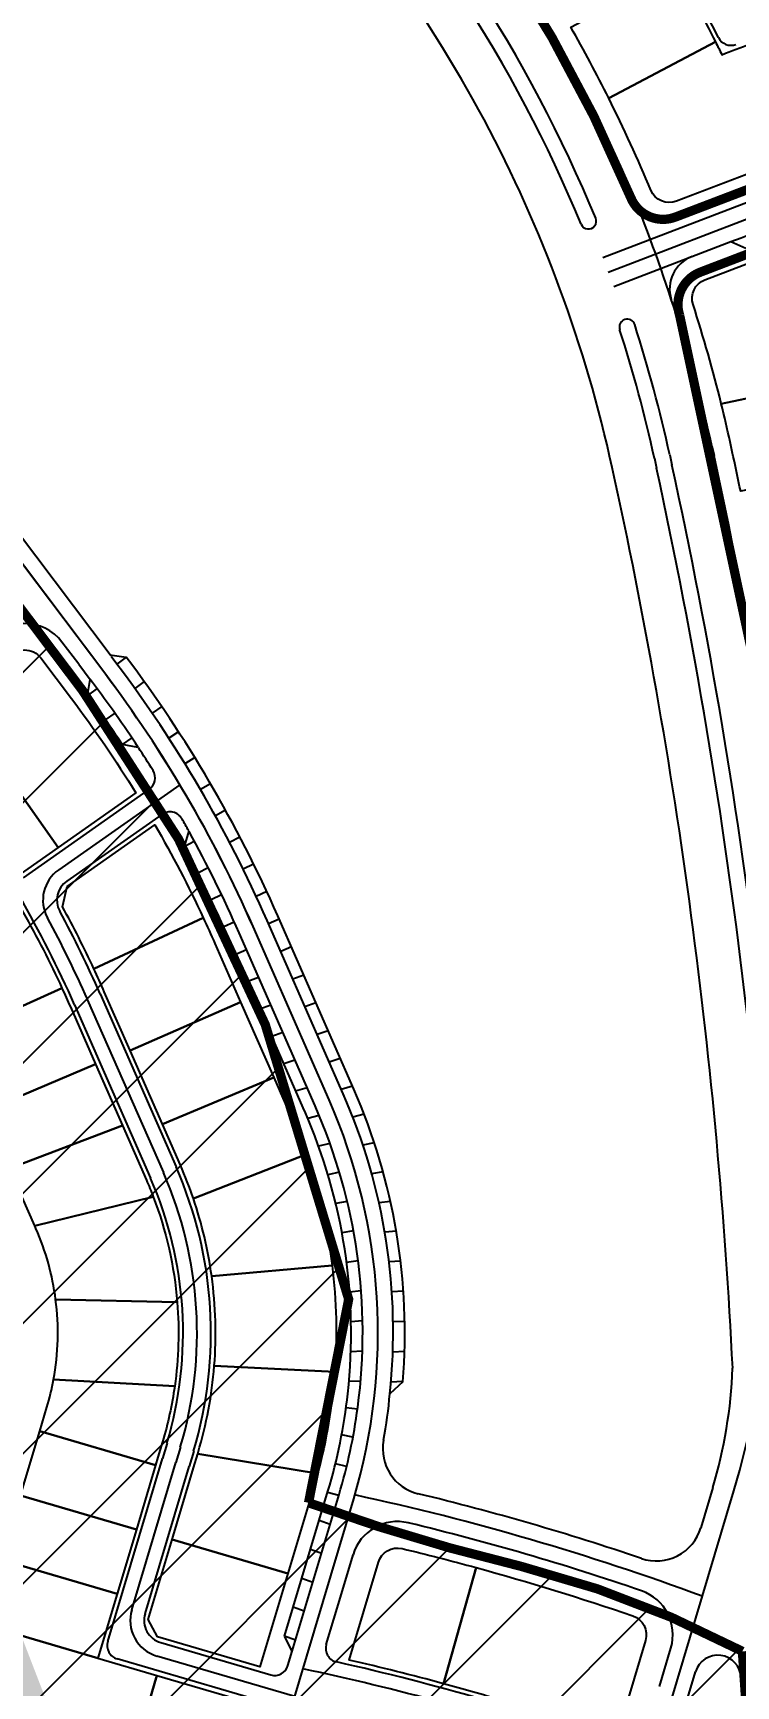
# Paper-space layout 'Layout1' of a CAD drawing. Extents: x 51 to 892, y -832 to -238.
# Drawn here: x 778.19 to 790.3, y -330.57 to -302.07 of the extents above; entities that cross this region are included whole.
import ezdxf

# ---------------------------------------------------------------- set-up
doc = ezdxf.new("R2010")
doc.units = 0
doc.header["$LTSCALE"] = 10
doc.header["$MEASUREMENT"] = 0
doc.linetypes.add('X-Base 100915$0$PHANTOMX2', pattern=[5, 2.5, -0.5, 0.5, -0.5, 0.5, -0.5])
for name, color, linetype in [('L-ANNO-KPLN', 254, 'Continuous'), ('L-ANNO-KPLN-HTCH', 135, 'Continuous'), ('L-ANNO-KPLN-SHET', 139, 'X-Base 100915$0$PHANTOMX2'), ('L-ANNO-TEXT', 50, 'Continuous')]:
    doc.layers.add(name, color=color, linetype=linetype)
doc.styles.add('ANNO-A-XL', font='arial.ttf', dxfattribs={"height": 8})

# ---------------------------------------------------------------- blocks, each defined once
blk = doc.blocks.new('masterplan')
at = {"layer": 'L-ANNO-KPLN'}
for p, q in [((407982.841, 2905889.008), (407980.334, 2905888.047)), ((407980.429, 2905887.801), (407983.549, 2905888.997)), ((407980.523, 2905887.554), (407982.542, 2905888.328)), ((407982.542, 2905888.328), (407982.8, 2905888.212)), ((407982.216, 2905884.806), (407982.253, 2905884.636)), ((407971.747, 2905880.883), (407968.974, 2905884.561)), ((407981.223, 2905884.59), (407981.261, 2905884.419)), ((407981.489, 2905884.648), (407981.526, 2905884.477)), ((407971.299, 2905881.039), (407971.01, 2905881.422)), ((407971.837, 2905881.201), (407972.117, 2905881.162)), ((407972.117, 2905881.162), (407971.958, 2905881.041)), ((407971.299, 2905881.039), (407971.495, 2905880.778)), ((407971.452, 2905880.503), (407971.495, 2905880.778)), ((407971.615, 2905880.618), (407971.452, 2905880.503)), ((407972.428, 2905880.739), (407972.266, 2905880.623)), ((407972.729, 2905880.309), (407972.564, 2905880.196)), ((407971.92, 2905880.197), (407971.757, 2905880.082)), ((407972.215, 2905879.769), (407972.05, 2905879.658)), ((407972.326, 2905879.603), (407972.05, 2905879.658)), ((407973.02, 2905879.872), (407972.852, 2905879.764)), ((407973.3, 2905879.429), (407973.13, 2905879.324)), ((407972.515, 2905878.883), (407970.342, 2905877.359)), ((407973.042, 2905878.959), (407970.954, 2905877.495)), ((407973.57, 2905878.979), (407973.397, 2905878.878)), ((407973.829, 2905878.522), (407973.654, 2905878.426)), ((407972.733, 2905878.449), (407971.092, 2905877.299)), ((407973.195, 2905878.165), (407973.114, 2905877.894)), ((407973.114, 2905877.894), (407973.29, 2905877.99)), ((407974.077, 2905878.06), (407973.9, 2905877.968)), ((407973.532, 2905877.529), (407973.354, 2905877.438)), ((407974.314, 2905877.592), (407974.135, 2905877.504)), ((407974.541, 2905877.119), (407974.359, 2905877.035)), ((407973.762, 2905877.063), (407973.582, 2905876.976)), ((407973.981, 2905876.591), (407973.799, 2905876.509)), ((407974.756, 2905876.641), (407974.572, 2905876.561)), ((407974.756, 2905876.641), (407974.572, 2905876.561)), ((407976.04, 2905873.714), (407974.729, 2905876.701)), ((407975.19, 2905873.341), (407973.879, 2905876.328)), ((407975.615, 2905873.528), (407974.304, 2905876.515)), ((407974.191, 2905876.115), (407974.005, 2905876.037)), ((407974.965, 2905876.164), (407974.781, 2905876.085)), ((407975.178, 2905875.68), (407974.99, 2905875.608)), ((407975.178, 2905875.68), (407974.99, 2905875.608)), ((407974.4, 2905875.639), (407974.214, 2905875.566)), ((407971.228, 2905875.164), (407972.539, 2905872.177)), ((407971.447, 2905875.261), (407972.758, 2905872.274)), ((407971.667, 2905875.357), (407972.978, 2905872.37)), ((407974.609, 2905875.163), (407974.421, 2905875.094)), ((407975.388, 2905875.199), (407975.199, 2905875.132)), ((407974.818, 2905874.687), (407974.628, 2905874.623)), ((407975.599, 2905874.719), (407975.408, 2905874.656)), ((407975.808, 2905874.243), (407975.617, 2905874.18)), ((407975.027, 2905874.211), (407974.835, 2905874.151)), ((407975.236, 2905873.735), (407975.035, 2905873.677)), ((407976.017, 2905873.766), (407975.826, 2905873.704)), ((407975.444, 2905873.258), (407975.248, 2905873.207)), ((407976.218, 2905873.282), (407976.025, 2905873.228)), ((407975.631, 2905872.773), (407975.435, 2905872.727)), ((407976.395, 2905872.788), (407976.199, 2905872.744)), ((407975.792, 2905872.279), (407975.596, 2905872.237)), ((407976.547, 2905872.285), (407976.349, 2905872.251)), ((407975.927, 2905871.776), (407975.73, 2905871.74)), ((407976.674, 2905871.776), (407976.474, 2905871.751)), ((407976.034, 2905871.268), (407975.837, 2905871.236)), ((407976.775, 2905871.261), (407976.574, 2905871.246)), ((407976.114, 2905870.754), (407975.916, 2905870.726)), ((407976.849, 2905870.746), (407976.649, 2905870.737)), ((407976.167, 2905870.237), (407975.968, 2905870.214)), ((407976.898, 2905870.228), (407976.698, 2905870.218)), ((407976.192, 2905869.717), (407975.993, 2905869.699)), ((407976.921, 2905869.708), (407976.721, 2905869.699)), ((407976.189, 2905869.197), (407975.989, 2905869.184)), ((407976.917, 2905869.188), (407976.717, 2905869.179)), ((407976.159, 2905868.678), (407975.958, 2905868.67)), ((407976.888, 2905868.666), (407976.663, 2905868.459)), ((407976.889, 2905868.67), (407976.681, 2905868.66)), ((407976.105, 2905868.193), (407975.907, 2905868.22)), ((407976.027, 2905867.713), (407975.831, 2905867.75)), ((407972.821, 2905867.609), (407972.741, 2905867.341)), ((407973.051, 2905867.54), (407972.971, 2905867.273)), ((407973.281, 2905867.471), (407973.201, 2905867.204)), ((407971.799, 2905864.188), (407972.741, 2905867.341)), ((407972.213, 2905864.736), (407972.971, 2905867.273)), ((407972.443, 2905864.667), (407973.201, 2905867.204)), ((407975.918, 2905867.204), (407975.723, 2905867.252)), ((407982.231, 2905866.841), (407982.024, 2905866.148)), ((407974.849, 2905864.279), (407975.596, 2905866.78)), ((407975.781, 2905866.703), (407975.59, 2905866.76)), ((407979.738, 2905857.222), (407982.593, 2905866.784)), ((407975.632, 2905866.204), (407975.444, 2905866.272)), ((407975.484, 2905865.706), (407975.295, 2905865.774)), ((407975.827, 2905865.012), (407976.028, 2905865.684)), ((407975.335, 2905865.208), (407975.146, 2905865.276)), ((407975.566, 2905864.138), (407975.827, 2905865.01)), ((407975.186, 2905864.71), (407974.998, 2905864.778)), ((407974.98, 2905864.02), (407974.849, 2905864.279)), ((407975.037, 2905864.211), (407974.849, 2905864.279)), ((407972.714, 2905864.169), (407974.609, 2905863.612)), ((407974.906, 2905863.774), (407974.98, 2905864.02)), ((407981.31, 2905863.411), (407981.509, 2905864.075)), ((407974.469, 2905863.153), (407971.961, 2905863.889)), ((407975.023, 2905863.241), (407972.646, 2905863.938)), ((407979.987, 2905857.148), (407981.934, 2905863.667))]:
    blk.add_line(p, q, dxfattribs=at)
for points in [[(407986.709, 2905890.192, 0.098002), (407980.45, 2905900.394, -0.408262), (407980.493, 2905901.849, 0.005259), (407990.648, 2905911.826, -0.011526), (407994.45, 2905915.469), (408000.044, 2905920.587, -0.085274), (408002.392, 2905922.095, -0.096234), (408011.884, 2905924.106, 0.096234), (408002.392, 2905922.095)], [(407982.542, 2905888.328, 0.001874), (407985.345, 2905889.398, 0.001874)], [(407975.615, 2905873.528), (407974.304, 2905876.515, 0.058135), (407971.747, 2905880.883), (407968.974, 2905884.561, 0.031277), (407965.722, 2905888.358)], [(407972.326, 2905879.604, 0.015883), (407971.536, 2905880.724), (407971.495, 2905880.778)], [(407972.05, 2905879.658, 0.011761), (407971.452, 2905880.503)], [(407972.326, 2905879.603, 0.000012), (407972.326, 2905879.604, 0.000012)], [(407976.11, 2905868.228, 0.137227), (407975.374, 2905873.422), (407974.063, 2905876.409, 0.022577), (407973.2, 2905878.155, 0.022577)], [(407976.663, 2905868.459, 0.130911), (407975.857, 2905873.634), (407974.546, 2905876.621)], [(407974.98, 2905864.02), (407975.787, 2905866.723, 0.039544), (407976.109, 2905868.226)], [(407972.106, 2905847.815, -0.071945), (407973.759, 2905859.008), (407976.04, 2905866.647)]]:
    blk.add_lwpolyline(points, format="xyb", dxfattribs=at)
for points in [[(407982.278, 2905891.769), (407980.436, 2905890.802, 0.013715), (407979.782, 2905892.025), (407981.615, 2905893.01, -0.012883)], [(407984.106, 2905889.98, 0.000551), (407983.292, 2905889.669), (407981.605, 2905889.023, -0.405808), (407981.164, 2905889.212, 0.017287), (407980.436, 2905890.802), (407982.278, 2905891.769, -0.002298), (407982.387, 2905891.55, -0.00065), (407983.376, 2905891.928)], [(407985.131, 2905886.604, 0.000553), (407984.339, 2905886.301, -0.00098), (407984.418, 2905885.958), (407982.377, 2905885.529, 0.017606), (407981.891, 2905887.242, -0.398422), (407982.095, 2905887.668), (407983.807, 2905888.324, -0.000426), (407984.39, 2905888.547)], [(407984.748, 2905884.45), (407982.712, 2905884.021, 0.001837), (407982.566, 2905884.704), (407982.529, 2905884.874, 0.006667), (407982.377, 2905885.529), (407984.418, 2905885.958, -0.003983)], [(407970.646, 2905881.148), (407971.172, 2905880.449, -0.023392), (407972.285, 2905878.819), (407970.945, 2905877.88), (407969.389, 2905880.086, -0.008039), (407970.088, 2905881.136, -0.511864)], [(407970.945, 2905877.88), (407970.053, 2905877.254, -0.007835), (407970.342, 2905876.759), (407968.472, 2905875.84, 0.020051), (407967.778, 2905876.949, -0.279143), (407967.758, 2905877.304, -0.020534), (407969.389, 2905880.086)], [(407973.444, 2905876.669), (407971.56, 2905875.789, 0.015735), (407971.019, 2905876.858), (407971.099, 2905877.206), (407972.613, 2905878.268, -0.021358)], [(407971.009, 2905875.454), (407969.113, 2905874.6, 0.021402), (407968.472, 2905875.84), (407970.342, 2905876.759, -0.019964)], [(407973.645, 2905876.225), (407974.09, 2905875.21), (407972.184, 2905874.379), (407971.74, 2905875.389, 0.005763), (407971.56, 2905875.789), (407973.444, 2905876.669, -0.005806)], [(407971.154, 2905875.132), (407971.589, 2905874.141), (407969.673, 2905873.331), (407969.25, 2905874.296, 0.005154), (407969.113, 2905874.6), (407971.009, 2905875.454, -0.004869)], [(407974.956, 2905873.238, -0.018995), (407975.214, 2905872.583), (407973.275, 2905871.827, 0.021458), (407973.051, 2905872.402), (407972.741, 2905873.109), (407974.661, 2905873.911)], [(407972.465, 2905872.145, -0.011918), (407972.584, 2905871.857), (407970.54, 2905871.357), (407970.107, 2905872.343), (407972.053, 2905873.085)], [(407975.666, 2905870.669), (407973.591, 2905870.488, 0.047933), (407973.275, 2905871.827), (407975.214, 2905872.583, -0.053161)], [(407972.997, 2905870.037), (407970.901, 2905870.084, 0.071343), (407970.561, 2905871.309), (407970.54, 2905871.357), (407972.584, 2905871.857, -0.071481)], [(407975.714, 2905868.838), (407973.636, 2905868.94, 0.053932), (407973.591, 2905870.488), (407975.666, 2905870.669, -0.049485)], [(407972.997, 2905870.037, -0.055423), (407972.953, 2905868.589), (407970.865, 2905868.704, 0.077498), (407970.901, 2905870.084)], [(407975.714, 2905868.838, -0.048069), (407975.416, 2905867.083), (407973.35, 2905867.423), (407973.357, 2905867.448, 0.052862), (407973.636, 2905868.94)], [(407972.953, 2905868.589, -0.037403), (407972.744, 2905867.632), (407972.664, 2905867.364), (407972.624, 2905867.231), (407970.628, 2905867.817), (407970.751, 2905868.227, 0.027414), (407970.865, 2905868.704)], [(407975.416, 2905867.083, -0.006469), (407975.35, 2905866.853), (407974.905, 2905865.361), (407972.909, 2905865.947), (407972.927, 2905866.007), (407973.277, 2905867.181), (407973.35, 2905867.423)], [(407976.875, 2905865.79, -0.00759), (407978.149, 2905865.463), (407977.586, 2905863.461, 0.010158), (407975.962, 2905863.868), (407976.465, 2905865.554, -0.398408)], [(407980.854, 2905864.629, -0.402149), (407981.072, 2905864.206), (407980.468, 2905862.183), (407978.475, 2905862.778), (407978.593, 2905863.173, 0.006357), (407977.586, 2905863.461), (407978.149, 2905865.463, -0.016328)], [(407971.63, 2905863.903), (407972.648, 2905863.604), (407972.063, 2905861.608), (407969.371, 2905862.398, -0.415595), (407969.138, 2905862.827), (407969.635, 2905864.489)], [(407974.24, 2905863.137), (407973.743, 2905861.472, -0.412833), (407973.317, 2905861.24), (407972.063, 2905861.608), (407972.648, 2905863.604)]]:
    blk.add_lwpolyline(points, format="xyb", close=True, dxfattribs=at)
for points in [[(407971.838, 2905881.201), (407969.923, 2905883.741)], [(407971.958, 2905881.041), (407971.859, 2905881.173)]]:
    blk.add_lwpolyline(points, dxfattribs=at)
for points in [[(407974.661, 2905873.911), (407972.741, 2905873.109), (407972.184, 2905874.379), (407974.09, 2905875.21)], [(407972.053, 2905873.085), (407970.107, 2905872.343), (407969.673, 2905873.331), (407971.589, 2905874.141)], [(407972.624, 2905867.231), (407972.293, 2905866.121), (407970.297, 2905866.707), (407970.628, 2905867.817)], [(407972.293, 2905866.121), (407971.962, 2905865.012), (407969.966, 2905865.598), (407970.297, 2905866.707)], [(407974.905, 2905865.361), (407974.423, 2905863.75), (407972.658, 2905864.268), (407972.496, 2905864.566), (407972.909, 2905865.947)], [(407971.962, 2905865.012), (407971.63, 2905863.903), (407969.635, 2905864.489), (407969.966, 2905865.598)]]:
    blk.add_lwpolyline(points, close=True, dxfattribs=at)
for centre, radius, start, end in [((407957.81, 2905879.482), 27.46, 26.7541, 42.1815), ((407957.665, 2905879.367), 25.164, 22.5485, 43.9181), ((407957.806, 2905879.48), 24.24, 22.4341, 43.9567), ((407957.806, 2905879.48), 23.968, 22.4341, 43.9567), ((407957.806, 2905879.48), 23.224, 12.3086, 43.9567), ((407982.544, 2905891.952), 0.24, 206.7541, 290.8066), ((407953.698, 2905878.239), 29.265, 12.9686, 21.6109), ((407980.086, 2905888.679), 0.136, 202.4341, 22.4341), ((407982.087, 2905887.511), 0.6, 110.9686, 197.8544), ((407980.755, 2905886.854), 0.136, 17.8126, 197.8126), ((407957.806, 2905879.48), 23.968, 12.3086, 17.8126), ((407957.806, 2905879.48), 24.24, 12.3086, 17.8126), ((407889.007, 2905864.29), 95.44, 0.55118, 12.30855), ((407888.99, 2905864.289), 93.697, 2.82025, 12.41381), ((407889.007, 2905864.29), 94.424, 1.17381, 12.30855), ((407889.007, 2905864.29), 94.696, 1.17381, 12.30855), ((407970.371, 2905880.94), 0.8, 37.0041, 145.4292), ((407954.306, 2905867.738), 22.304, 23.6955, 37.0041), ((407954.306, 2905867.738), 21.84, 23.6955, 37.0041), ((407954.306, 2905867.738), 22.104, 23.6955, 37.0041), ((407954.306, 2905867.738), 21.576, 32.1117, 33.3616), ((407972.377, 2905879.079), 0.24, 305.0371, 32.1117), ((407972.871, 2905878.253), 0.24, 29.5265, 125.0371), ((407954.306, 2905867.738), 21.576, 28.9003, 29.5265), ((407954.268, 2905867.718), 21.418, 23.7029, 28.3673), ((407971.322, 2905876.971), 0.64, 125.0371, 208.4856), ((407971.322, 2905876.971), 0.4, 125.0371, 208.4856), ((407954.306, 2905867.738), 18.48, 23.6955, 30.2296), ((407954.306, 2905867.738), 18.72, 23.6955, 28.4856), ((407954.306, 2905867.738), 18.96, 23.6955, 28.4856), ((407966.458, 2905869.509), 10.464, 355.3815, 23.6955), ((407966.458, 2905869.509), 10, 343.3711, 23.6955), ((407966.455, 2905869.508), 9.54, 353.7009, 23.6923), ((407967.454, 2905871.305), 15.8, 343.3711, 5.1103), ((407966.458, 2905869.509), 6.88, 343.3711, 23.6955), ((407966.458, 2905869.509), 7.12, 343.3711, 23.6955), ((407966.458, 2905869.509), 6.64, 343.3711, 23.6955), ((407974.224, 2905869.232), 8.356, 343.3711, 357.7143), ((407966.432, 2905869.516), 9.564, 343.3776, 353.6689), ((407968.831, 2905869.113), 7.859, 349.3266, 355.2301), ((407977.341, 2905867.513), 0.8, 169.6066, 256.4167), ((407966.738, 2905823.632), 44.08, 69.6733, 77.7914), ((407966.738, 2905823.632), 44.344, 71.2393, 76.4167), ((407976.795, 2905865.456), 0.8, 76.4802, 163.3711), ((407966.738, 2905823.632), 43.816, 71.001, 76.4802), ((407981.257, 2905866.377), 0.8, 251.2393, 343.3711), ((407980.742, 2905864.304), 0.8, 343.3711, 71.001), ((407972.826, 2905864.552), 0.64, 163.3711, 253.6412), ((407972.826, 2905864.552), 0.4, 163.3711, 253.6412), ((407972.029, 2905864.119), 0.24, 163.3711, 253.6412), ((407975.796, 2905864.07), 0.24, 163.3711, 257.3744), ((407974.676, 2905863.843), 0.24, 253.6412, 343.3711), ((407966.738, 2905823.632), 40.96, 74.6744, 78.1285), ((407966.738, 2905823.632), 41.2, 73.7587, 77.3744), ((407982.317, 2905863.552), 0.4, 1.8299, 163.3711)]:
    blk.add_arc(centre, radius, start, end, dxfattribs=at)
blk = doc.blocks.new('*U44')
at = {"layer": 'L-ANNO-KPLN-HTCH'}
h = blk.add_hatch(dxfattribs=at)
h.set_pattern_fill('ANSI31', color=256, scale=0.5)
h.set_pattern_definition([(45, (0, 0), (-1.122532015, 1.122532015), [])])
edge = h.paths.add_edge_path()
edge.add_line((-3477.341, 26389.082), (-3476.697, 26391.235))
edge.add_arc((-3420.452, 26378.86), 57.59, 142.76277, 167.59155, ccw=False)
edge.add_arc((-3465.564, 26413.23), 0.88, 44.1439, 147.0093, ccw=False)
edge.add_line((-3464.932, 26413.842), (-3462.308, 26411.139))
edge.add_line((-3462.308, 26411.139), (-3460.8, 26409.501))
edge.add_line((-3460.8, 26409.501), (-3458.151, 26406.147))
edge.add_line((-3458.151, 26406.147), (-3456.786, 26404.333))
edge.add_line((-3456.786, 26404.333), (-3456.273, 26403.653))
edge.add_line((-3456.273, 26403.653), (-3454.614, 26401.086))
edge.add_line((-3454.614, 26401.086), (-3453.119, 26397.886))
edge.add_line((-3453.119, 26397.886), (-3451.681, 26393.152))
edge.add_line((-3451.681, 26393.152), (-3452.373, 26389.643))
edge.add_arc((-3440.729, 26421.871), 34.267, 250.1365, 256.5534)
edge.add_arc((-3452.89, 26371.949), 17.115, 62.1423, 75.8204, ccw=False)
edge.add_arc((-3335.491, 26392.602), 109.541, 182.88896, 188.62509)
edge.add_arc((-3444.404, 26376.082), 0.618, -72.3305, 8.6251, ccw=False)
edge.add_line((-3444.216, 26375.493), (-3448.091, 26374.259))
edge.add_line((-3448.091, 26374.259), (-3454.201, 26371.943))
edge.add_line((-3454.201, 26371.943), (-3460.487, 26369.41))
edge.add_line((-3460.487, 26369.41), (-3462.638, 26368.618))
edge.add_line((-3462.638, 26368.618), (-3466.676, 26367.246))
edge.add_line((-3466.676, 26367.246), (-3468.796, 26366.554))
edge.add_line((-3468.796, 26366.554), (-3478.863, 26363.268))
edge.add_arc((-3479.049, 26363.838), 0.6, 186.2487, 288.0782, ccw=False)
edge.add_arc((-3416.026, 26370.739), 64, 163.34497, 186.24867, ccw=False)
at = {"layer": 'L-ANNO-KPLN-SHET', "transparency": 33554687, "const_width": 0.16}
for points in [[(-3388.13, 26414.939, -0.064461), (-3390.055, 26406.93, -0.420125), (-3391.207, 26406.428), (-3395.041, 26407.98), (-3397.251, 26420.097), (-3398.701, 26425.267), (-3398.338, 26426.016), (-3398.672, 26426.924, 0.005415), (-3410.439, 26423.743, 0.009146), (-3424.456, 26419.486, 0.007788), (-3436.264, 26415.459, 0.005971), (-3446.047, 26411.812, -0.405589), (-3446.815, 26412.142, 0.046494), (-3448.985, 26416.229, 0.046505), (-3455.715, 26423.835, -0.716234), (-3455.698, 26424.685)], [(-3396.22, 26407.972), (-3390.43, 26405.638, 0.043451), (-3398.112, 26380.203, -0.346254), (-3398.702, 26379.769), (-3405.016, 26379.992, 0.020397), (-3415.534, 26380.048, 0.001353), (-3422.972, 26379.845, 0.038055), (-3429.076, 26379.076, 0.007113), (-3435.156, 26377.742, 0.000099), (-3441.35, 26376.198, -0.436501), (-3442.088, 26376.677, -0.040771), (-3443.137, 26388.217, 0.061729), (-3445.975, 26410.119, -0.398171), (-3445.618, 26410.862), (-3443.8, 26411.558, -0.009375), (-3429.711, 26416.65)], [(-3477.341, 26389.082), (-3476.697, 26391.235, -0.108762), (-3466.302, 26413.709, -0.481619), (-3464.932, 26413.842), (-3462.308, 26411.139), (-3460.8, 26409.501), (-3458.151, 26406.147), (-3456.786, 26404.333), (-3456.273, 26403.653), (-3454.614, 26401.086), (-3453.119, 26397.886), (-3451.681, 26393.152), (-3452.373, 26389.643, 0.028007), (-3448.698, 26388.543, -0.059753), (-3444.893, 26387.081, 0.025034), (-3443.793, 26376.174, -0.368699)]]:
    blk.add_lwpolyline(points, format="xyb", dxfattribs=at)
at = {"linetype": 'Continuous'}
blk.add_blockref('masterplan', (-411427.634, -2879476.938), dxfattribs=at)
at = {"layer": 'L-ANNO-TEXT', "style": 'ANNO-A-XL'}
blk.add_text('1A', height=8, dxfattribs=at).set_placement((-3469.03, 26382.32))

psp = doc.layouts.get("Layout1")

# ---------------------------------------------------------------- block references
psp.add_blockref('*U44', (4235.308, -26717.052))

doc.saveas('drawing.dxf')
